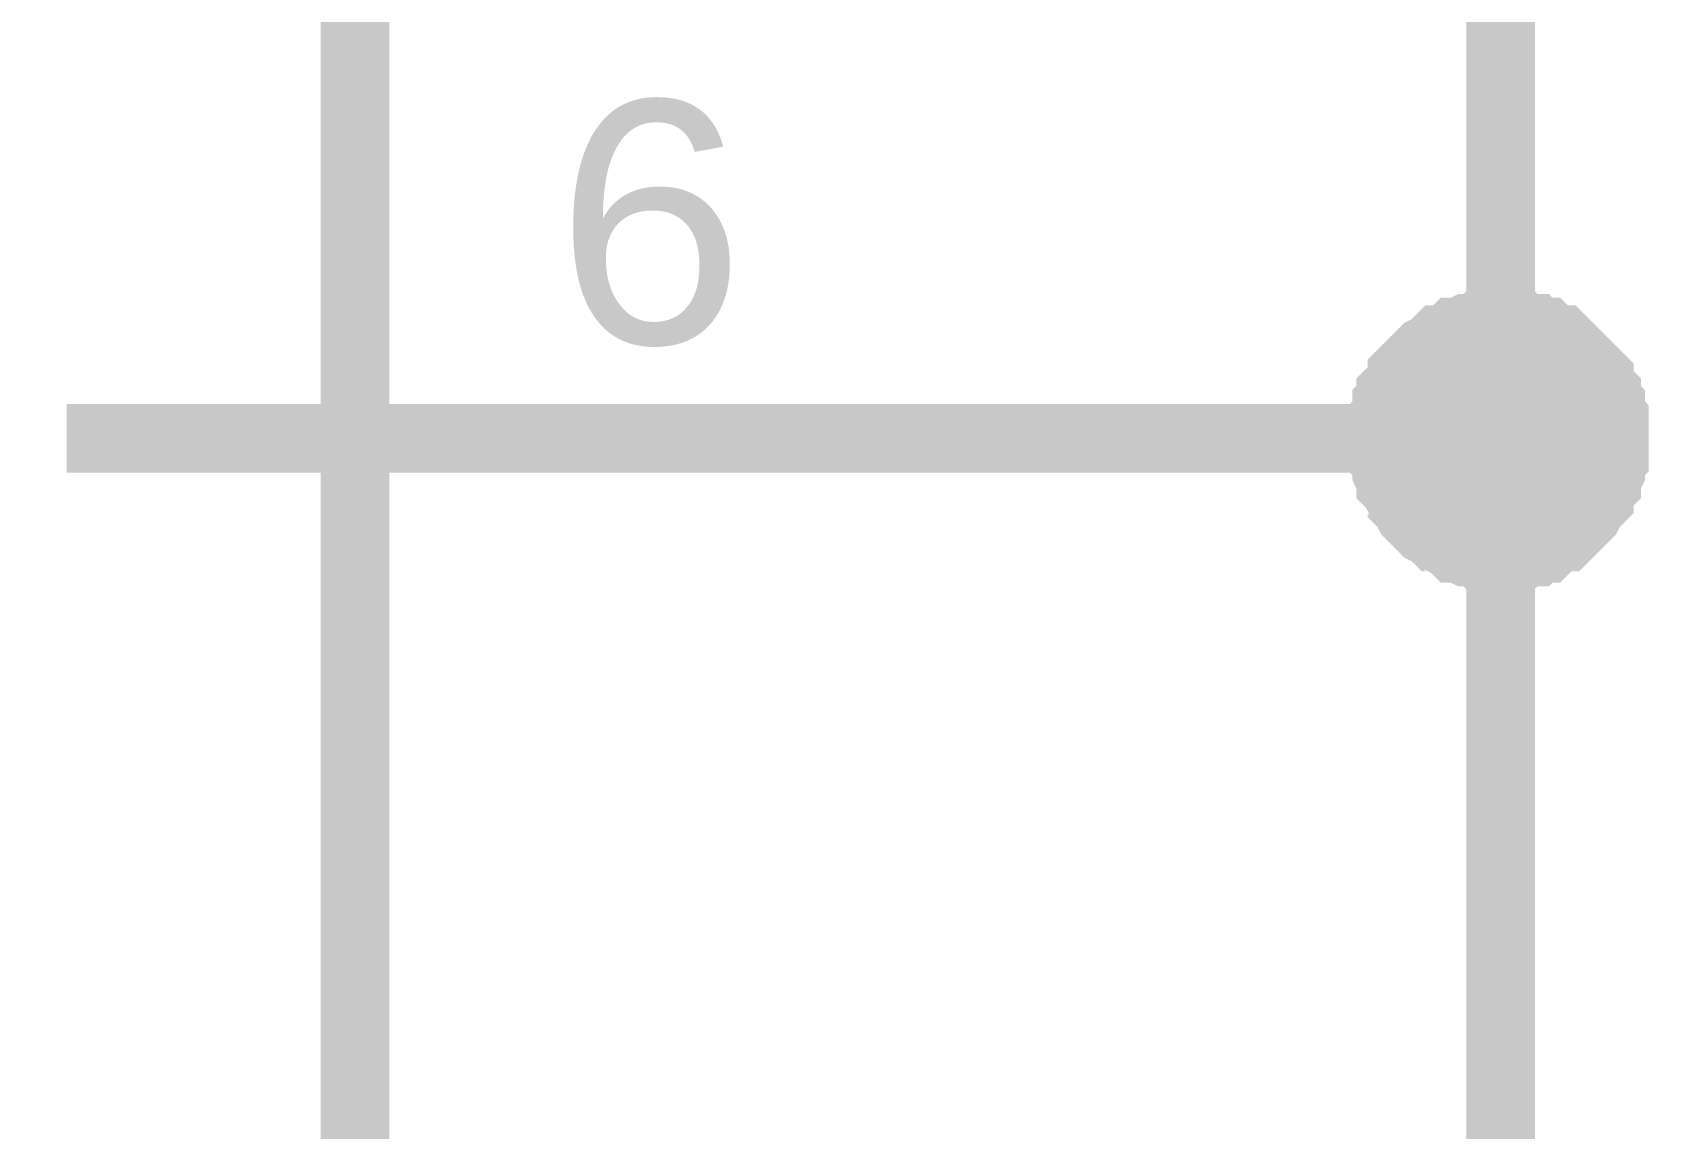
# Model space of a CAD drawing. Header units: millimetres. Extents: x -2024 to 917, y -725 to 13.
# Drawn here: x 810.51 to 817.56, y -406.8 to -402.01 of the extents above; entities that cross this region are included whole.
import ezdxf

# ---------------------------------------------------------------- set-up
doc = ezdxf.new("R2010")
doc.units = ezdxf.units.MM
doc.layers.add('Sheet', color=255, linetype='Continuous')
doc.styles.get("Standard").update_dxf_attribs({"font": 'arial.ttf'})

msp = doc.modelspace()

# ---------------------------------------------------------------- linework, layer by layer
at = {"layer": 'Sheet'}
for points, const_width in [([(811.92, -411.2878), (811.92, -388.8009)], 0.2997), ([(814.4192, -393.8016), (816.9185, -393.8016), (816.9185, -398.7859), (816.9185, -403.7866), (816.9185, -408.7874), (814.4192, -408.7874)], 0.2997), ([(816.4054, -403.7866), (816.4054, -403.7535), (816.4054, -403.737), (816.4054, -403.7038), (816.4219, -403.6873), (816.4219, -403.6542), (816.4219, -403.6376), (816.4385, -403.6211), (816.4385, -403.5879), (816.455, -403.5714), (816.4716, -403.5548), (816.4881, -403.5217), (816.4881, -403.5051), (816.5047, -403.4886), (816.5212, -403.472), (816.5378, -403.4555), (816.5543, -403.4389), (816.5709, -403.4223), (816.5874, -403.4058), (816.6205, -403.3892), (816.6371, -403.3727), (816.6536, -403.3561), (816.6702, -403.3561), (816.7033, -403.3396), (816.7198, -403.323), (816.7364, -403.323), (816.7695, -403.3064), (816.7861, -403.3064), (816.8192, -403.3064), (816.8357, -403.2899), (816.8688, -403.2899), (816.8854, -403.2899), (816.9185, -403.2899)], 0.2997), ([(816.4054, -403.7866), (816.4054, -403.7535), (816.4054, -403.737), (816.4054, -403.7038), (816.4219, -403.6873), (816.4219, -403.6542), (816.4219, -403.6376), (816.4385, -403.6211), (816.4385, -403.5879), (816.455, -403.5714), (816.4716, -403.5548), (816.4881, -403.5217), (816.4881, -403.5051), (816.5047, -403.4886), (816.5212, -403.472), (816.5378, -403.4555), (816.5543, -403.4389), (816.5709, -403.4223), (816.5874, -403.4058), (816.6205, -403.3892), (816.6371, -403.3727), (816.6536, -403.3561), (816.6702, -403.3561), (816.7033, -403.3396), (816.7198, -403.323), (816.7364, -403.323), (816.7695, -403.3064), (816.7861, -403.3064), (816.8192, -403.3064), (816.8357, -403.2899), (816.8688, -403.2899), (816.8854, -403.2899), (816.9185, -403.2899)], 0.2997), ([(816.4054, -403.7866), (816.4054, -403.7535), (816.4054, -403.737), (816.4054, -403.7038), (816.4219, -403.6873), (816.4219, -403.6542), (816.4219, -403.6376), (816.4385, -403.6211), (816.4385, -403.5879), (816.455, -403.5714), (816.4716, -403.5548), (816.4881, -403.5217), (816.4881, -403.5051), (816.5047, -403.4886), (816.5212, -403.472), (816.5378, -403.4555), (816.5543, -403.4389), (816.5709, -403.4223), (816.5874, -403.4058), (816.6205, -403.3892), (816.6371, -403.3727), (816.6536, -403.3561), (816.6702, -403.3561), (816.7033, -403.3396), (816.7198, -403.323), (816.7364, -403.323), (816.7695, -403.3064), (816.7861, -403.3064), (816.8192, -403.3064), (816.8357, -403.2899), (816.8688, -403.2899), (816.8854, -403.2899), (816.9185, -403.2899)], 0.2997), ([(816.4054, -403.7866), (816.4054, -403.7535), (816.4054, -403.737), (816.4054, -403.7038), (816.4219, -403.6873), (816.4219, -403.6542), (816.4219, -403.6376), (816.4385, -403.6211), (816.4385, -403.5879), (816.455, -403.5714), (816.4716, -403.5548), (816.4881, -403.5217), (816.4881, -403.5051), (816.5047, -403.4886), (816.5212, -403.472), (816.5378, -403.4555), (816.5543, -403.4389), (816.5709, -403.4223), (816.5874, -403.4058), (816.6205, -403.3892), (816.6371, -403.3727), (816.6536, -403.3561), (816.6702, -403.3561), (816.7033, -403.3396), (816.7198, -403.323), (816.7364, -403.323), (816.7695, -403.3064), (816.7861, -403.3064), (816.8192, -403.3064), (816.8357, -403.2899), (816.8688, -403.2899), (816.8854, -403.2899), (816.9185, -403.2899)], 0.2997), ([(816.9185, -403.2899), (816.9185, -403.2899)], 0.2997), ([(816.9185, -403.2899), (816.9516, -403.2899), (816.9681, -403.2899), (817.0012, -403.2899), (817.0178, -403.3064), (817.0509, -403.3064), (817.0674, -403.3064), (817.084, -403.323), (817.1171, -403.323), (817.1336, -403.3396), (817.1502, -403.3561), (817.1833, -403.3561), (817.1998, -403.3727), (817.2164, -403.3892), (817.2329, -403.4058), (817.2495, -403.4223), (817.266, -403.4389), (817.2826, -403.4555), (817.2991, -403.472), (817.3157, -403.4886), (817.3322, -403.5051), (817.3488, -403.5217), (817.3488, -403.5548), (817.3653, -403.5714), (817.3819, -403.5879), (817.3819, -403.6211), (817.3984, -403.6376), (817.3984, -403.6542), (817.3984, -403.6873), (817.415, -403.7038), (817.415, -403.737), (817.415, -403.7535), (817.415, -403.7866)], 0.2997), ([(816.9185, -403.2899), (816.9185, -403.2899)], 0.2997), ([(816.9185, -403.2899), (816.9516, -403.2899), (816.9681, -403.2899), (817.0012, -403.2899), (817.0178, -403.3064), (817.0509, -403.3064), (817.0674, -403.3064), (817.084, -403.323), (817.1171, -403.323), (817.1336, -403.3396), (817.1502, -403.3561), (817.1833, -403.3561), (817.1998, -403.3727), (817.2164, -403.3892), (817.2329, -403.4058), (817.2495, -403.4223), (817.266, -403.4389), (817.2826, -403.4555), (817.2991, -403.472), (817.3157, -403.4886), (817.3322, -403.5051), (817.3488, -403.5217), (817.3488, -403.5548), (817.3653, -403.5714), (817.3819, -403.5879), (817.3819, -403.6211), (817.3984, -403.6376), (817.3984, -403.6542), (817.3984, -403.6873), (817.415, -403.7038), (817.415, -403.737), (817.415, -403.7535), (817.415, -403.7866)], 0.2997), ([(816.9185, -403.2899), (816.9185, -403.2899)], 0.2997), ([(816.9185, -403.2899), (816.9516, -403.2899), (816.9681, -403.2899), (817.0012, -403.2899), (817.0178, -403.3064), (817.0509, -403.3064), (817.0674, -403.3064), (817.084, -403.323), (817.1171, -403.323), (817.1336, -403.3396), (817.1502, -403.3561), (817.1833, -403.3561), (817.1998, -403.3727), (817.2164, -403.3892), (817.2329, -403.4058), (817.2495, -403.4223), (817.266, -403.4389), (817.2826, -403.4555), (817.2991, -403.472), (817.3157, -403.4886), (817.3322, -403.5051), (817.3488, -403.5217), (817.3488, -403.5548), (817.3653, -403.5714), (817.3819, -403.5879), (817.3819, -403.6211), (817.3984, -403.6376), (817.3984, -403.6542), (817.3984, -403.6873), (817.415, -403.7038), (817.415, -403.737), (817.415, -403.7535), (817.415, -403.7866)], 0.2997), ([(816.9185, -403.2899), (816.9185, -403.2899)], 0.2997), ([(816.9185, -403.2899), (816.9516, -403.2899), (816.9681, -403.2899), (817.0012, -403.2899), (817.0178, -403.3064), (817.0509, -403.3064), (817.0674, -403.3064), (817.084, -403.323), (817.1171, -403.323), (817.1336, -403.3396), (817.1502, -403.3561), (817.1833, -403.3561), (817.1998, -403.3727), (817.2164, -403.3892), (817.2329, -403.4058), (817.2495, -403.4223), (817.266, -403.4389), (817.2826, -403.4555), (817.2991, -403.472), (817.3157, -403.4886), (817.3322, -403.5051), (817.3488, -403.5217), (817.3488, -403.5548), (817.3653, -403.5714), (817.3819, -403.5879), (817.3819, -403.6211), (817.3984, -403.6376), (817.3984, -403.6542), (817.3984, -403.6873), (817.415, -403.7038), (817.415, -403.737), (817.415, -403.7535), (817.415, -403.7866)], 0.2997), ([(816.4054, -403.7866), (816.4054, -403.7535), (816.4054, -403.737), (816.4054, -403.7038), (816.4219, -403.6873), (816.4219, -403.6542), (816.4219, -403.6376), (816.4385, -403.6211), (816.4385, -403.5879), (816.455, -403.5714), (816.4716, -403.5548), (816.4881, -403.5217), (816.4881, -403.5051), (816.5047, -403.4886), (816.5212, -403.472), (816.5378, -403.4555), (816.5543, -403.4389), (816.5709, -403.4223), (816.5874, -403.4058), (816.6205, -403.3892), (816.6371, -403.3727), (816.6536, -403.3561), (816.6702, -403.3561), (816.7033, -403.3396), (816.7198, -403.323), (816.7364, -403.323), (816.7695, -403.3064), (816.7861, -403.3064), (816.8192, -403.3064), (816.8357, -403.2899), (816.8688, -403.2899), (816.8854, -403.2899), (816.9185, -403.2899)], 0.0991), ([(816.4054, -403.7866), (816.4054, -403.7535), (816.4054, -403.737), (816.4054, -403.7038), (816.4219, -403.6873), (816.4219, -403.6542), (816.4219, -403.6376), (816.4385, -403.6211), (816.4385, -403.5879), (816.455, -403.5714), (816.4716, -403.5548), (816.4881, -403.5217), (816.4881, -403.5051), (816.5047, -403.4886), (816.5212, -403.472), (816.5378, -403.4555), (816.5543, -403.4389), (816.5709, -403.4223), (816.5874, -403.4058), (816.6205, -403.3892), (816.6371, -403.3727), (816.6536, -403.3561), (816.6702, -403.3561), (816.7033, -403.3396), (816.7198, -403.323), (816.7364, -403.323), (816.7695, -403.3064), (816.7861, -403.3064), (816.8192, -403.3064), (816.8357, -403.2899), (816.8688, -403.2899), (816.8854, -403.2899), (816.9185, -403.2899)], 0.0991), ([(816.4054, -403.7866), (816.4054, -403.7535), (816.4054, -403.737), (816.4054, -403.7038), (816.4219, -403.6873), (816.4219, -403.6542), (816.4219, -403.6376), (816.4385, -403.6211), (816.4385, -403.5879), (816.455, -403.5714), (816.4716, -403.5548), (816.4881, -403.5217), (816.4881, -403.5051), (816.5047, -403.4886), (816.5212, -403.472), (816.5378, -403.4555), (816.5543, -403.4389), (816.5709, -403.4223), (816.5874, -403.4058), (816.6205, -403.3892), (816.6371, -403.3727), (816.6536, -403.3561), (816.6702, -403.3561), (816.7033, -403.3396), (816.7198, -403.323), (816.7364, -403.323), (816.7695, -403.3064), (816.7861, -403.3064), (816.8192, -403.3064), (816.8357, -403.2899), (816.8688, -403.2899), (816.8854, -403.2899), (816.9185, -403.2899)], 0.0991), ([(816.4054, -403.7866), (816.4054, -403.7535), (816.4054, -403.737), (816.4054, -403.7038), (816.4219, -403.6873), (816.4219, -403.6542), (816.4219, -403.6376), (816.4385, -403.6211), (816.4385, -403.5879), (816.455, -403.5714), (816.4716, -403.5548), (816.4881, -403.5217), (816.4881, -403.5051), (816.5047, -403.4886), (816.5212, -403.472), (816.5378, -403.4555), (816.5543, -403.4389), (816.5709, -403.4223), (816.5874, -403.4058), (816.6205, -403.3892), (816.6371, -403.3727), (816.6536, -403.3561), (816.6702, -403.3561), (816.7033, -403.3396), (816.7198, -403.323), (816.7364, -403.323), (816.7695, -403.3064), (816.7861, -403.3064), (816.8192, -403.3064), (816.8357, -403.2899), (816.8688, -403.2899), (816.8854, -403.2899), (816.9185, -403.2899)], 0.0991), ([(816.9185, -403.2899), (816.9185, -403.2899)], 0.0991), ([(816.9185, -403.2899), (816.9516, -403.2899), (816.9681, -403.2899), (817.0012, -403.2899), (817.0178, -403.3064), (817.0509, -403.3064), (817.0674, -403.3064), (817.084, -403.323), (817.1171, -403.323), (817.1336, -403.3396), (817.1502, -403.3561), (817.1833, -403.3561), (817.1998, -403.3727), (817.2164, -403.3892), (817.2329, -403.4058), (817.2495, -403.4223), (817.266, -403.4389), (817.2826, -403.4555), (817.2991, -403.472), (817.3157, -403.4886), (817.3322, -403.5051), (817.3488, -403.5217), (817.3488, -403.5548), (817.3653, -403.5714), (817.3819, -403.5879), (817.3819, -403.6211), (817.3984, -403.6376), (817.3984, -403.6542), (817.3984, -403.6873), (817.415, -403.7038), (817.415, -403.737), (817.415, -403.7535), (817.415, -403.7866)], 0.0991), ([(816.9185, -403.2899), (816.9185, -403.2899)], 0.0991), ([(816.9185, -403.2899), (816.9516, -403.2899), (816.9681, -403.2899), (817.0012, -403.2899), (817.0178, -403.3064), (817.0509, -403.3064), (817.0674, -403.3064), (817.084, -403.323), (817.1171, -403.323), (817.1336, -403.3396), (817.1502, -403.3561), (817.1833, -403.3561), (817.1998, -403.3727), (817.2164, -403.3892), (817.2329, -403.4058), (817.2495, -403.4223), (817.266, -403.4389), (817.2826, -403.4555), (817.2991, -403.472), (817.3157, -403.4886), (817.3322, -403.5051), (817.3488, -403.5217), (817.3488, -403.5548), (817.3653, -403.5714), (817.3819, -403.5879), (817.3819, -403.6211), (817.3984, -403.6376), (817.3984, -403.6542), (817.3984, -403.6873), (817.415, -403.7038), (817.415, -403.737), (817.415, -403.7535), (817.415, -403.7866)], 0.0991), ([(816.9185, -403.2899), (816.9185, -403.2899)], 0.0991), ([(816.9185, -403.2899), (816.9516, -403.2899), (816.9681, -403.2899), (817.0012, -403.2899), (817.0178, -403.3064), (817.0509, -403.3064), (817.0674, -403.3064), (817.084, -403.323), (817.1171, -403.323), (817.1336, -403.3396), (817.1502, -403.3561), (817.1833, -403.3561), (817.1998, -403.3727), (817.2164, -403.3892), (817.2329, -403.4058), (817.2495, -403.4223), (817.266, -403.4389), (817.2826, -403.4555), (817.2991, -403.472), (817.3157, -403.4886), (817.3322, -403.5051), (817.3488, -403.5217), (817.3488, -403.5548), (817.3653, -403.5714), (817.3819, -403.5879), (817.3819, -403.6211), (817.3984, -403.6376), (817.3984, -403.6542), (817.3984, -403.6873), (817.415, -403.7038), (817.415, -403.737), (817.415, -403.7535), (817.415, -403.7866)], 0.0991), ([(816.9185, -403.2899), (816.9185, -403.2899)], 0.0991), ([(816.9185, -403.2899), (816.9516, -403.2899), (816.9681, -403.2899), (817.0012, -403.2899), (817.0178, -403.3064), (817.0509, -403.3064), (817.0674, -403.3064), (817.084, -403.323), (817.1171, -403.323), (817.1336, -403.3396), (817.1502, -403.3561), (817.1833, -403.3561), (817.1998, -403.3727), (817.2164, -403.3892), (817.2329, -403.4058), (817.2495, -403.4223), (817.266, -403.4389), (817.2826, -403.4555), (817.2991, -403.472), (817.3157, -403.4886), (817.3322, -403.5051), (817.3488, -403.5217), (817.3488, -403.5548), (817.3653, -403.5714), (817.3819, -403.5879), (817.3819, -403.6211), (817.3984, -403.6376), (817.3984, -403.6542), (817.3984, -403.6873), (817.415, -403.7038), (817.415, -403.737), (817.415, -403.7535), (817.415, -403.7866)], 0.0991), ([(811.92, -403.7866), (810.6622, -403.7866)], 0.2997), ([(811.92, -403.7866), (814.4192, -403.7866)], 0.2997), ([(814.4192, -403.7866), (816.9185, -403.7866)], 0.2997), ([(816.9185, -404.3), (816.8854, -404.3), (816.8688, -404.3), (816.8357, -404.3), (816.8192, -404.2834), (816.7861, -404.2834), (816.7695, -404.2834), (816.7364, -404.2669), (816.7198, -404.2669), (816.7033, -404.2503), (816.6702, -404.2337), (816.6536, -404.2172), (816.6371, -404.2172), (816.6205, -404.2006), (816.5874, -404.1841), (816.5709, -404.1675), (816.5543, -404.1509), (816.5378, -404.1344), (816.5212, -404.1178), (816.5047, -404.0847), (816.4881, -404.0681), (816.4881, -404.0516), (816.4716, -404.035), (816.455, -404.0019), (816.4385, -403.9854), (816.4385, -403.9688), (816.4219, -403.9357), (816.4219, -403.9191), (816.4219, -403.886), (816.4054, -403.8694), (816.4054, -403.8363), (816.4054, -403.8198), (816.4054, -403.7866)], 0.2997), ([(816.4054, -403.7866), (816.4054, -403.7866)], 0.2997), ([(816.9185, -404.3), (816.8854, -404.3), (816.8688, -404.3), (816.8357, -404.3), (816.8192, -404.2834), (816.7861, -404.2834), (816.7695, -404.2834), (816.7364, -404.2669), (816.7198, -404.2669), (816.7033, -404.2503), (816.6702, -404.2337), (816.6536, -404.2172), (816.6371, -404.2172), (816.6205, -404.2006), (816.5874, -404.1841), (816.5709, -404.1675), (816.5543, -404.1509), (816.5378, -404.1344), (816.5212, -404.1178), (816.5047, -404.0847), (816.4881, -404.0681), (816.4881, -404.0516), (816.4716, -404.035), (816.455, -404.0019), (816.4385, -403.9854), (816.4385, -403.9688), (816.4219, -403.9357), (816.4219, -403.9191), (816.4219, -403.886), (816.4054, -403.8694), (816.4054, -403.8363), (816.4054, -403.8198), (816.4054, -403.7866)], 0.2997), ([(816.4054, -403.7866), (816.4054, -403.7866)], 0.2997), ([(816.9185, -404.3), (816.8854, -404.3), (816.8688, -404.3), (816.8357, -404.3), (816.8192, -404.2834), (816.7861, -404.2834), (816.7695, -404.2834), (816.7364, -404.2669), (816.7198, -404.2669), (816.7033, -404.2503), (816.6702, -404.2337), (816.6536, -404.2172), (816.6371, -404.2172), (816.6205, -404.2006), (816.5874, -404.1841), (816.5709, -404.1675), (816.5543, -404.1509), (816.5378, -404.1344), (816.5212, -404.1178), (816.5047, -404.0847), (816.4881, -404.0681), (816.4881, -404.0516), (816.4716, -404.035), (816.455, -404.0019), (816.4385, -403.9854), (816.4385, -403.9688), (816.4219, -403.9357), (816.4219, -403.9191), (816.4219, -403.886), (816.4054, -403.8694), (816.4054, -403.8363), (816.4054, -403.8198), (816.4054, -403.7866)], 0.2997), ([(816.4054, -403.7866), (816.4054, -403.7866)], 0.2997), ([(816.9185, -404.3), (816.8854, -404.3), (816.8688, -404.3), (816.8357, -404.3), (816.8192, -404.2834), (816.7861, -404.2834), (816.7695, -404.2834), (816.7364, -404.2669), (816.7198, -404.2669), (816.7033, -404.2503), (816.6702, -404.2337), (816.6536, -404.2172), (816.6371, -404.2172), (816.6205, -404.2006), (816.5874, -404.1841), (816.5709, -404.1675), (816.5543, -404.1509), (816.5378, -404.1344), (816.5212, -404.1178), (816.5047, -404.0847), (816.4881, -404.0681), (816.4881, -404.0516), (816.4716, -404.035), (816.455, -404.0019), (816.4385, -403.9854), (816.4385, -403.9688), (816.4219, -403.9357), (816.4219, -403.9191), (816.4219, -403.886), (816.4054, -403.8694), (816.4054, -403.8363), (816.4054, -403.8198), (816.4054, -403.7866)], 0.2997), ([(816.4054, -403.7866), (816.4054, -403.7866)], 0.2997), ([(817.415, -403.7866), (817.415, -403.8198), (817.415, -403.8363), (817.415, -403.8694), (817.3984, -403.886), (817.3984, -403.9191), (817.3984, -403.9357), (817.3819, -403.9688), (817.3819, -403.9854), (817.3653, -404.0019), (817.3488, -404.035), (817.3488, -404.0516), (817.3322, -404.0681), (817.3157, -404.0847), (817.2991, -404.1178), (817.2826, -404.1344), (817.266, -404.1509), (817.2495, -404.1675), (817.2329, -404.1841), (817.2164, -404.2006), (817.1998, -404.2172), (817.1833, -404.2172), (817.1502, -404.2337), (817.1336, -404.2503), (817.1171, -404.2669), (817.084, -404.2669), (817.0674, -404.2834), (817.0509, -404.2834), (817.0178, -404.2834), (817.0012, -404.3), (816.9681, -404.3), (816.9516, -404.3), (816.9185, -404.3)], 0.2997), ([(817.415, -403.7866), (817.415, -403.8198), (817.415, -403.8363), (817.415, -403.8694), (817.3984, -403.886), (817.3984, -403.9191), (817.3984, -403.9357), (817.3819, -403.9688), (817.3819, -403.9854), (817.3653, -404.0019), (817.3488, -404.035), (817.3488, -404.0516), (817.3322, -404.0681), (817.3157, -404.0847), (817.2991, -404.1178), (817.2826, -404.1344), (817.266, -404.1509), (817.2495, -404.1675), (817.2329, -404.1841), (817.2164, -404.2006), (817.1998, -404.2172), (817.1833, -404.2172), (817.1502, -404.2337), (817.1336, -404.2503), (817.1171, -404.2669), (817.084, -404.2669), (817.0674, -404.2834), (817.0509, -404.2834), (817.0178, -404.2834), (817.0012, -404.3), (816.9681, -404.3), (816.9516, -404.3), (816.9185, -404.3)], 0.2997), ([(817.415, -403.7866), (817.415, -403.8198), (817.415, -403.8363), (817.415, -403.8694), (817.3984, -403.886), (817.3984, -403.9191), (817.3984, -403.9357), (817.3819, -403.9688), (817.3819, -403.9854), (817.3653, -404.0019), (817.3488, -404.035), (817.3488, -404.0516), (817.3322, -404.0681), (817.3157, -404.0847), (817.2991, -404.1178), (817.2826, -404.1344), (817.266, -404.1509), (817.2495, -404.1675), (817.2329, -404.1841), (817.2164, -404.2006), (817.1998, -404.2172), (817.1833, -404.2172), (817.1502, -404.2337), (817.1336, -404.2503), (817.1171, -404.2669), (817.084, -404.2669), (817.0674, -404.2834), (817.0509, -404.2834), (817.0178, -404.2834), (817.0012, -404.3), (816.9681, -404.3), (816.9516, -404.3), (816.9185, -404.3)], 0.2997), ([(817.415, -403.7866), (817.415, -403.8198), (817.415, -403.8363), (817.415, -403.8694), (817.3984, -403.886), (817.3984, -403.9191), (817.3984, -403.9357), (817.3819, -403.9688), (817.3819, -403.9854), (817.3653, -404.0019), (817.3488, -404.035), (817.3488, -404.0516), (817.3322, -404.0681), (817.3157, -404.0847), (817.2991, -404.1178), (817.2826, -404.1344), (817.266, -404.1509), (817.2495, -404.1675), (817.2329, -404.1841), (817.2164, -404.2006), (817.1998, -404.2172), (817.1833, -404.2172), (817.1502, -404.2337), (817.1336, -404.2503), (817.1171, -404.2669), (817.084, -404.2669), (817.0674, -404.2834), (817.0509, -404.2834), (817.0178, -404.2834), (817.0012, -404.3), (816.9681, -404.3), (816.9516, -404.3), (816.9185, -404.3)], 0.2997), ([(817.415, -403.7866), (817.415, -403.7866), (817.415, -403.7866), (817.415, -403.7866), (817.415, -403.7866), (817.415, -403.7866), (817.415, -403.7866), (817.415, -403.7866), (817.415, -403.7866), (817.415, -403.7866), (817.415, -403.7866), (817.415, -403.7866), (817.415, -403.7866), (817.415, -403.7866), (817.415, -403.7866), (817.415, -403.7866), (817.415, -403.7866), (817.415, -403.7866), (817.415, -403.7866), (817.415, -403.7866), (817.415, -403.7866), (817.415, -403.7866), (817.415, -403.7866), (817.415, -403.7866), (817.415, -403.7866), (817.415, -403.7866), (817.415, -403.7866), (817.415, -403.7866), (817.415, -403.7866), (817.415, -403.7866), (817.415, -403.7866), (817.415, -403.7866), (817.415, -403.7866)], 0.2997), ([(817.415, -403.7866), (817.415, -403.7866)], 0.2997), ([(817.415, -403.7866), (817.415, -403.7866), (817.415, -403.7866), (817.415, -403.7866), (817.415, -403.7866), (817.415, -403.7866), (817.415, -403.7866), (817.415, -403.7866), (817.415, -403.7866), (817.415, -403.7866), (817.415, -403.7866), (817.415, -403.7866), (817.415, -403.7866), (817.415, -403.7866), (817.415, -403.7866), (817.415, -403.7866), (817.415, -403.7866), (817.415, -403.7866), (817.415, -403.7866), (817.415, -403.7866), (817.415, -403.7866), (817.415, -403.7866), (817.415, -403.7866), (817.415, -403.7866), (817.415, -403.7866), (817.415, -403.7866), (817.415, -403.7866), (817.415, -403.7866), (817.415, -403.7866), (817.415, -403.7866), (817.415, -403.7866), (817.415, -403.7866), (817.415, -403.7866)], 0.2997), ([(817.415, -403.7866), (817.415, -403.7866)], 0.2997), ([(817.415, -403.7866), (817.415, -403.7866), (817.415, -403.7866), (817.415, -403.7866), (817.415, -403.7866), (817.415, -403.7866), (817.415, -403.7866), (817.415, -403.7866), (817.415, -403.7866), (817.415, -403.7866), (817.415, -403.7866), (817.415, -403.7866), (817.415, -403.7866), (817.415, -403.7866), (817.415, -403.7866), (817.415, -403.7866), (817.415, -403.7866), (817.415, -403.7866), (817.415, -403.7866), (817.415, -403.7866), (817.415, -403.7866), (817.415, -403.7866), (817.415, -403.7866), (817.415, -403.7866), (817.415, -403.7866), (817.415, -403.7866), (817.415, -403.7866), (817.415, -403.7866), (817.415, -403.7866), (817.415, -403.7866), (817.415, -403.7866), (817.415, -403.7866), (817.415, -403.7866)], 0.2997), ([(817.415, -403.7866), (817.415, -403.7866)], 0.2997), ([(817.415, -403.7866), (817.415, -403.7866), (817.415, -403.7866), (817.415, -403.7866), (817.415, -403.7866), (817.415, -403.7866), (817.415, -403.7866), (817.415, -403.7866), (817.415, -403.7866), (817.415, -403.7866), (817.415, -403.7866), (817.415, -403.7866), (817.415, -403.7866), (817.415, -403.7866), (817.415, -403.7866), (817.415, -403.7866), (817.415, -403.7866), (817.415, -403.7866), (817.415, -403.7866), (817.415, -403.7866), (817.415, -403.7866), (817.415, -403.7866), (817.415, -403.7866), (817.415, -403.7866), (817.415, -403.7866), (817.415, -403.7866), (817.415, -403.7866), (817.415, -403.7866), (817.415, -403.7866), (817.415, -403.7866), (817.415, -403.7866), (817.415, -403.7866), (817.415, -403.7866)], 0.2997), ([(817.415, -403.7866), (817.415, -403.7866)], 0.2997), ([(816.9185, -404.3), (816.8854, -404.3), (816.8688, -404.3), (816.8357, -404.3), (816.8192, -404.2834), (816.7861, -404.2834), (816.7695, -404.2834), (816.7364, -404.2669), (816.7198, -404.2669), (816.7033, -404.2503), (816.6702, -404.2337), (816.6536, -404.2172), (816.6371, -404.2172), (816.6205, -404.2006), (816.5874, -404.1841), (816.5709, -404.1675), (816.5543, -404.1509), (816.5378, -404.1344), (816.5212, -404.1178), (816.5047, -404.0847), (816.4881, -404.0681), (816.4881, -404.0516), (816.4716, -404.035), (816.455, -404.0019), (816.4385, -403.9854), (816.4385, -403.9688), (816.4219, -403.9357), (816.4219, -403.9191), (816.4219, -403.886), (816.4054, -403.8694), (816.4054, -403.8363), (816.4054, -403.8198), (816.4054, -403.7866)], 0.0991), ([(816.4054, -403.7866), (816.4054, -403.7866)], 0.0991), ([(816.9185, -404.3), (816.8854, -404.3), (816.8688, -404.3), (816.8357, -404.3), (816.8192, -404.2834), (816.7861, -404.2834), (816.7695, -404.2834), (816.7364, -404.2669), (816.7198, -404.2669), (816.7033, -404.2503), (816.6702, -404.2337), (816.6536, -404.2172), (816.6371, -404.2172), (816.6205, -404.2006), (816.5874, -404.1841), (816.5709, -404.1675), (816.5543, -404.1509), (816.5378, -404.1344), (816.5212, -404.1178), (816.5047, -404.0847), (816.4881, -404.0681), (816.4881, -404.0516), (816.4716, -404.035), (816.455, -404.0019), (816.4385, -403.9854), (816.4385, -403.9688), (816.4219, -403.9357), (816.4219, -403.9191), (816.4219, -403.886), (816.4054, -403.8694), (816.4054, -403.8363), (816.4054, -403.8198), (816.4054, -403.7866)], 0.0991), ([(816.4054, -403.7866), (816.4054, -403.7866)], 0.0991), ([(816.9185, -404.3), (816.8854, -404.3), (816.8688, -404.3), (816.8357, -404.3), (816.8192, -404.2834), (816.7861, -404.2834), (816.7695, -404.2834), (816.7364, -404.2669), (816.7198, -404.2669), (816.7033, -404.2503), (816.6702, -404.2337), (816.6536, -404.2172), (816.6371, -404.2172), (816.6205, -404.2006), (816.5874, -404.1841), (816.5709, -404.1675), (816.5543, -404.1509), (816.5378, -404.1344), (816.5212, -404.1178), (816.5047, -404.0847), (816.4881, -404.0681), (816.4881, -404.0516), (816.4716, -404.035), (816.455, -404.0019), (816.4385, -403.9854), (816.4385, -403.9688), (816.4219, -403.9357), (816.4219, -403.9191), (816.4219, -403.886), (816.4054, -403.8694), (816.4054, -403.8363), (816.4054, -403.8198), (816.4054, -403.7866)], 0.0991), ([(816.4054, -403.7866), (816.4054, -403.7866)], 0.0991), ([(816.9185, -404.3), (816.8854, -404.3), (816.8688, -404.3), (816.8357, -404.3), (816.8192, -404.2834), (816.7861, -404.2834), (816.7695, -404.2834), (816.7364, -404.2669), (816.7198, -404.2669), (816.7033, -404.2503), (816.6702, -404.2337), (816.6536, -404.2172), (816.6371, -404.2172), (816.6205, -404.2006), (816.5874, -404.1841), (816.5709, -404.1675), (816.5543, -404.1509), (816.5378, -404.1344), (816.5212, -404.1178), (816.5047, -404.0847), (816.4881, -404.0681), (816.4881, -404.0516), (816.4716, -404.035), (816.455, -404.0019), (816.4385, -403.9854), (816.4385, -403.9688), (816.4219, -403.9357), (816.4219, -403.9191), (816.4219, -403.886), (816.4054, -403.8694), (816.4054, -403.8363), (816.4054, -403.8198), (816.4054, -403.7866)], 0.0991), ([(816.4054, -403.7866), (816.4054, -403.7866)], 0.0991), ([(817.415, -403.7866), (817.415, -403.8198), (817.415, -403.8363), (817.415, -403.8694), (817.3984, -403.886), (817.3984, -403.9191), (817.3984, -403.9357), (817.3819, -403.9688), (817.3819, -403.9854), (817.3653, -404.0019), (817.3488, -404.035), (817.3488, -404.0516), (817.3322, -404.0681), (817.3157, -404.0847), (817.2991, -404.1178), (817.2826, -404.1344), (817.266, -404.1509), (817.2495, -404.1675), (817.2329, -404.1841), (817.2164, -404.2006), (817.1998, -404.2172), (817.1833, -404.2172), (817.1502, -404.2337), (817.1336, -404.2503), (817.1171, -404.2669), (817.084, -404.2669), (817.0674, -404.2834), (817.0509, -404.2834), (817.0178, -404.2834), (817.0012, -404.3), (816.9681, -404.3), (816.9516, -404.3), (816.9185, -404.3)], 0.0991), ([(817.415, -403.7866), (817.415, -403.8198), (817.415, -403.8363), (817.415, -403.8694), (817.3984, -403.886), (817.3984, -403.9191), (817.3984, -403.9357), (817.3819, -403.9688), (817.3819, -403.9854), (817.3653, -404.0019), (817.3488, -404.035), (817.3488, -404.0516), (817.3322, -404.0681), (817.3157, -404.0847), (817.2991, -404.1178), (817.2826, -404.1344), (817.266, -404.1509), (817.2495, -404.1675), (817.2329, -404.1841), (817.2164, -404.2006), (817.1998, -404.2172), (817.1833, -404.2172), (817.1502, -404.2337), (817.1336, -404.2503), (817.1171, -404.2669), (817.084, -404.2669), (817.0674, -404.2834), (817.0509, -404.2834), (817.0178, -404.2834), (817.0012, -404.3), (816.9681, -404.3), (816.9516, -404.3), (816.9185, -404.3)], 0.0991), ([(817.415, -403.7866), (817.415, -403.8198), (817.415, -403.8363), (817.415, -403.8694), (817.3984, -403.886), (817.3984, -403.9191), (817.3984, -403.9357), (817.3819, -403.9688), (817.3819, -403.9854), (817.3653, -404.0019), (817.3488, -404.035), (817.3488, -404.0516), (817.3322, -404.0681), (817.3157, -404.0847), (817.2991, -404.1178), (817.2826, -404.1344), (817.266, -404.1509), (817.2495, -404.1675), (817.2329, -404.1841), (817.2164, -404.2006), (817.1998, -404.2172), (817.1833, -404.2172), (817.1502, -404.2337), (817.1336, -404.2503), (817.1171, -404.2669), (817.084, -404.2669), (817.0674, -404.2834), (817.0509, -404.2834), (817.0178, -404.2834), (817.0012, -404.3), (816.9681, -404.3), (816.9516, -404.3), (816.9185, -404.3)], 0.0991), ([(817.415, -403.7866), (817.415, -403.8198), (817.415, -403.8363), (817.415, -403.8694), (817.3984, -403.886), (817.3984, -403.9191), (817.3984, -403.9357), (817.3819, -403.9688), (817.3819, -403.9854), (817.3653, -404.0019), (817.3488, -404.035), (817.3488, -404.0516), (817.3322, -404.0681), (817.3157, -404.0847), (817.2991, -404.1178), (817.2826, -404.1344), (817.266, -404.1509), (817.2495, -404.1675), (817.2329, -404.1841), (817.2164, -404.2006), (817.1998, -404.2172), (817.1833, -404.2172), (817.1502, -404.2337), (817.1336, -404.2503), (817.1171, -404.2669), (817.084, -404.2669), (817.0674, -404.2834), (817.0509, -404.2834), (817.0178, -404.2834), (817.0012, -404.3), (816.9681, -404.3), (816.9516, -404.3), (816.9185, -404.3)], 0.0991), ([(817.415, -403.7866), (817.415, -403.7866), (817.415, -403.7866), (817.415, -403.7866), (817.415, -403.7866), (817.415, -403.7866), (817.415, -403.7866), (817.415, -403.7866), (817.415, -403.7866), (817.415, -403.7866), (817.415, -403.7866), (817.415, -403.7866), (817.415, -403.7866), (817.415, -403.7866), (817.415, -403.7866), (817.415, -403.7866), (817.415, -403.7866), (817.415, -403.7866), (817.415, -403.7866), (817.415, -403.7866), (817.415, -403.7866), (817.415, -403.7866), (817.415, -403.7866), (817.415, -403.7866), (817.415, -403.7866), (817.415, -403.7866), (817.415, -403.7866), (817.415, -403.7866), (817.415, -403.7866), (817.415, -403.7866), (817.415, -403.7866), (817.415, -403.7866), (817.415, -403.7866)], 0.0991), ([(817.415, -403.7866), (817.415, -403.7866)], 0.0991), ([(817.415, -403.7866), (817.415, -403.7866), (817.415, -403.7866), (817.415, -403.7866), (817.415, -403.7866), (817.415, -403.7866), (817.415, -403.7866), (817.415, -403.7866), (817.415, -403.7866), (817.415, -403.7866), (817.415, -403.7866), (817.415, -403.7866), (817.415, -403.7866), (817.415, -403.7866), (817.415, -403.7866), (817.415, -403.7866), (817.415, -403.7866), (817.415, -403.7866), (817.415, -403.7866), (817.415, -403.7866), (817.415, -403.7866), (817.415, -403.7866), (817.415, -403.7866), (817.415, -403.7866), (817.415, -403.7866), (817.415, -403.7866), (817.415, -403.7866), (817.415, -403.7866), (817.415, -403.7866), (817.415, -403.7866), (817.415, -403.7866), (817.415, -403.7866), (817.415, -403.7866)], 0.0991), ([(817.415, -403.7866), (817.415, -403.7866)], 0.0991), ([(817.415, -403.7866), (817.415, -403.7866), (817.415, -403.7866), (817.415, -403.7866), (817.415, -403.7866), (817.415, -403.7866), (817.415, -403.7866), (817.415, -403.7866), (817.415, -403.7866), (817.415, -403.7866), (817.415, -403.7866), (817.415, -403.7866), (817.415, -403.7866), (817.415, -403.7866), (817.415, -403.7866), (817.415, -403.7866), (817.415, -403.7866), (817.415, -403.7866), (817.415, -403.7866), (817.415, -403.7866), (817.415, -403.7866), (817.415, -403.7866), (817.415, -403.7866), (817.415, -403.7866), (817.415, -403.7866), (817.415, -403.7866), (817.415, -403.7866), (817.415, -403.7866), (817.415, -403.7866), (817.415, -403.7866), (817.415, -403.7866), (817.415, -403.7866), (817.415, -403.7866)], 0.0991), ([(817.415, -403.7866), (817.415, -403.7866)], 0.0991), ([(817.415, -403.7866), (817.415, -403.7866), (817.415, -403.7866), (817.415, -403.7866), (817.415, -403.7866), (817.415, -403.7866), (817.415, -403.7866), (817.415, -403.7866), (817.415, -403.7866), (817.415, -403.7866), (817.415, -403.7866), (817.415, -403.7866), (817.415, -403.7866), (817.415, -403.7866), (817.415, -403.7866), (817.415, -403.7866), (817.415, -403.7866), (817.415, -403.7866), (817.415, -403.7866), (817.415, -403.7866), (817.415, -403.7866), (817.415, -403.7866), (817.415, -403.7866), (817.415, -403.7866), (817.415, -403.7866), (817.415, -403.7866), (817.415, -403.7866), (817.415, -403.7866), (817.415, -403.7866), (817.415, -403.7866), (817.415, -403.7866), (817.415, -403.7866), (817.415, -403.7866)], 0.0991), ([(817.415, -403.7866), (817.415, -403.7866)], 0.0991)]:
    msp.add_lwpolyline(points, dxfattribs=dict(at, const_width=const_width))
at = {"layer": 'Sheet', "const_width": 0.508}
msp.add_lwpolyline([(816.6889, -403.7857, 1), (817.1969, -403.7857, 1)], format="xyb", close=True, dxfattribs=at)

# ---------------------------------------------------------------- texts
at = {"layer": 'Sheet'}
msp.add_text('6', height=1.0598, dxfattribs=at).set_placement((812.7972, -403.3727))

doc.saveas('drawing.dxf')
